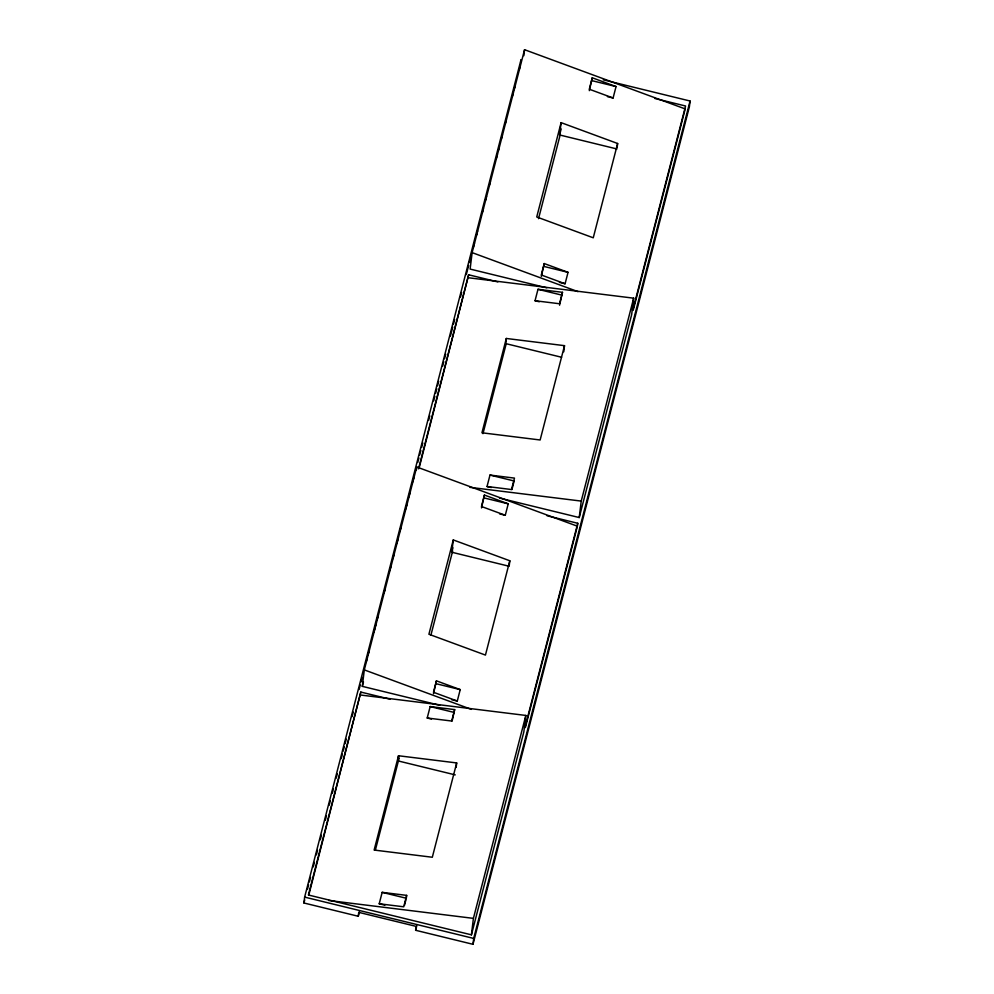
<?xml version="1.0" encoding="UTF-8"?>
<svg xmlns="http://www.w3.org/2000/svg" width="994" height="994" viewBox="0 0 994 994"><rect width="100%" height="100%" fill="white"/><g stroke="black" fill="none" stroke-linecap="round" stroke-linejoin="round"><path stroke-width="1.49" d="M359.43 911.759L358.262 916.269L303.928 902.987L304.636 897.11L521.018 59.702L520.67 62.647M308.823 894.923L360.834 692.072L390.033 699.204M439.721 705.268L362.313 686.357L364.301 669.894L416.734 466.981L577.402 526.211L577.75 523.266L547.048 515.762M358.262 916.269L358.747 912.355L416.101 926.371L415.629 930.285L472.982 944.3L689.364 106.892L690.072 101.015L603.296 79.806M416.374 469.963L416.734 466.981M456.147 767.418L456.681 762.932L398.507 755.751L397.886 760.87L455.24 774.885M418.971 468.634L468.646 274.791L497.857 281.936M633.178 310.352L685.214 108.93L524.559 49.7L472.125 252.625L470.125 269.076L546.799 287.813M382.168 892.351L406.658 895.37L406.31 898.253L382.168 892.351L379.211 903.782L384.889 905.161M451.798 552.242L453.276 539.928L509.81 560.765L509.152 566.257L451.798 552.242L452.941 547.781M433.496 693.713L436.428 680.84L460.222 689.612L457.277 701.043L451.587 699.652M523.826 55.689L524.559 49.7M452.108 721.048L454.668 709.604L430.166 706.572L427.209 718.003L431.471 719.047M481.494 507.934L484.426 495.062L508.232 503.834L505.275 515.265L499.597 513.886M564.281 347.453L564.505 345.663L506.319 338.469L505.697 343.601L561.585 357.256M616.963 148.976L559.61 134.96L561.101 122.647L617.634 143.496L617.137 147.609M541.308 276.431L544.24 263.559L568.046 272.331L565.089 283.762L559.411 282.383M360.834 692.072L308.401 894.998L471.417 934.832L473.405 918.369L525.838 715.444L360.474 695.005M472.982 944.3L473.691 938.423L690.072 101.015M559.56 305.208L562.492 292.323L537.99 289.291L535.033 300.735L539.295 301.766M589.318 90.665L592.25 77.781L616.044 86.565L613.099 97.996L607.409 96.604M563.76 351.814L564.107 348.906M525.838 715.444L523.838 731.907L471.417 934.832M499.547 498.081L579.229 517.551L581.229 501.088L633.663 298.175L468.298 277.736M633.663 298.175L631.662 314.626L579.229 517.551M303.928 902.987L304.711 899.98M307.419 889.456L308.587 884.946M309.37 881.939L310.538 877.429M313.247 866.905L314.415 862.394M316.365 854.877L317.521 850.367M320.242 839.843L321.41 835.333M325.299 820.298L326.454 815.788M329.176 805.264L330.343 800.754M332.282 793.237L333.45 788.727M336.171 778.203L337.339 773.692M341.228 758.658L342.383 754.148M343.166 751.141L344.334 746.631M345.104 743.624L346.272 739.114M352.1 716.562L353.268 712.052M359.095 689.501L360.263 684.99M361.033 681.983L362.201 677.473M366.09 662.439L367.246 657.929M368.028 654.922L369.196 650.411M373.856 632.37L376.179 623.35M376.962 620.343L378.13 615.833M383.957 593.281L385.125 588.771M389.785 570.73L390.953 566.22M392.891 558.703L394.059 554.192M396.78 543.668L397.935 539.158M399.886 531.641L401.042 527.131M405.714 509.09L406.869 504.579M408.82 497.062L409.988 492.552M412.696 482.028L413.864 477.518M417.753 462.483L418.921 457.973M419.692 454.966L420.86 450.456M421.642 447.449L422.798 442.939M428.625 420.387L429.793 415.877M433.682 400.843L434.85 396.333M435.62 393.326L436.788 388.816M437.559 385.809L438.727 381.298M442.616 366.264L443.784 361.754M444.554 358.747L445.722 354.237M450.381 336.196L452.717 327.175M453.488 324.168L454.656 319.658M460.483 297.107L461.651 292.596M466.31 274.555L468.646 265.535M469.416 262.528L470.584 258.018M473.306 247.494L474.473 242.983M476.412 235.466L477.58 230.956M482.239 212.915L483.407 208.405M485.345 200.887L486.513 196.377M489.234 185.853L490.402 181.343M496.23 158.791L497.385 154.281M498.168 151.274L499.336 146.764M501.274 139.247L502.442 134.737M505.163 124.213L506.319 119.702M512.146 97.151L513.314 92.641M514.097 89.634L515.265 85.124M519.141 70.089L520.309 65.579M362.313 686.357L363.469 681.847M418.549 468.696L468.646 274.791M453.276 539.928L428.911 634.247L485.445 655.083L509.81 560.765M561.101 122.647L536.735 216.965L593.256 237.802L617.634 143.496M398.507 755.751L374.129 850.056L432.315 857.25L456.681 762.932M506.319 338.469L481.953 432.788L540.14 439.982L564.505 345.663M398.271 759.391L399.029 756.422M559.61 134.96L561.163 128.959M375.359 850.119L399.054 758.41M430.911 635.129L452.668 550.937M482.972 433.67L506.269 343.464M538.524 218.68L560.268 134.488M436.428 680.84L433.471 692.271L457.277 701.043M484.426 495.062L481.469 506.493L505.275 515.265M544.24 263.559L541.295 274.99L565.089 283.762M592.25 77.781L589.293 89.224L613.099 97.996M487.035 486.501L489.992 475.07L514.482 478.102L511.525 489.533L487.035 486.501L491.297 487.545M406.658 895.37L403.713 906.801L379.211 903.782M454.668 709.604L451.711 721.035L427.209 718.003M562.492 292.323L559.535 303.754L535.033 300.735M404.471 905.397L405.95 899.682M511.922 489.545L514.134 480.972L489.992 475.07M415.629 930.285L416.784 925.774M525.317 726.192L577.75 523.266M633.141 308.91L685.574 105.998L654.86 98.493M525.354 727.62L577.005 527.715M469.889 487.333L581.229 501.088M328.679 900.477L473.405 918.369M591.902 80.663L616.044 86.565M543.892 266.429L568.046 272.331M537.99 289.291L562.144 295.193M484.078 497.932L508.232 503.834M436.08 683.71L460.222 689.612M430.166 706.572L454.32 712.474M304.636 897.11L473.691 938.423M472.125 252.625L577.986 291.652M364.301 669.894L471.404 709.381"/></g></svg>
